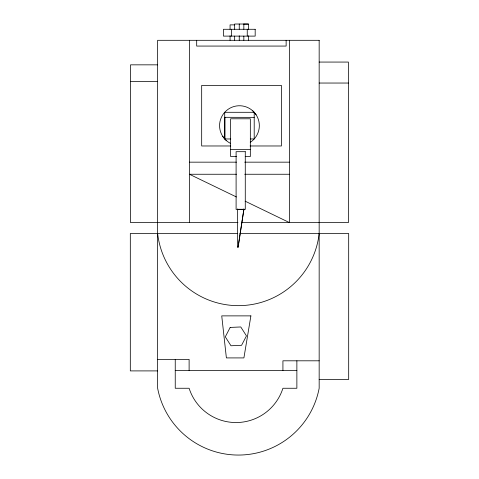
<?xml version="1.0" encoding="UTF-8"?>
<svg xmlns="http://www.w3.org/2000/svg" width="479" height="479" viewBox="0 0 479 479"><rect width="100%" height="100%" fill="white"/><g stroke="black" fill="none" stroke-linecap="round" stroke-linejoin="round"><path stroke-width="0.72" d="M237.41 246.559L238.129 246.559L243.955 208.916L238.129 247.266M243.835 24.022L234.662 24.022L234.662 29.285M243.835 24.166L248.421 24.166M234.662 24.872L230.07 24.872L230.07 29.285M319.164 62.066L348.395 62.066L348.395 222.609L241.697 222.609M157.633 64.839L130.533 64.839L130.533 222.609L237.961 222.609M130.533 81.592L157.633 81.592M319.164 83.041L348.395 83.041M224.711 117.313L254.205 117.361M230.776 138.964L224.711 138.964L224.711 112.296L254.205 112.296L254.205 138.964L250.541 138.964M230.74 145.975L201.677 145.975L201.677 85.418L281.413 85.418L281.413 145.975L250.116 145.975M230.633 149.634L250.337 149.634M236.47 156.537L230.633 156.537L230.633 118.786L250.337 118.786L250.337 156.537L245.224 156.537M189.427 162.165L236.47 162.165M244.685 162.165L289.484 162.165M236.47 174.254L189.427 174.254L236.434 196.971M244.685 174.254L289.484 174.254M237.41 209.287L243.955 209.287M237.65 233.507L130.318 233.507L130.318 370.902L157.633 370.902M239.895 233.507L348.682 233.507L348.682 379.428L319.164 379.428M238.129 247.224L237.41 247.266L237.41 208.916M157.633 359.382L189.115 359.382L189.115 370.483M319.164 360.807L282.927 360.807L282.927 370.483M175.242 370.483L296.872 370.483M254.205 112.343L252.792 110.883M245.164 201.192L289.484 222.609L289.484 40.308M254.205 112.541L256.151 114.834M222.759 136.419L226.124 140.377M296.872 360.807L296.872 388.259L282.927 388.259A49.229 49.229 0 0 1 189.115 388.259L175.242 388.259L175.242 359.382M286.137 40.308L286.137 46.068L196.689 46.068L196.689 40.308M248.421 29.303L248.421 23.95L243.835 23.95L243.835 29.285M248.421 35.847L248.421 40.308M247.248 29.285L247.248 36.111M243.835 36.111L243.835 40.308M239.249 24.022L239.249 29.201M239.249 35.865L239.249 40.308M234.662 36.111L234.662 40.308M231.387 29.285L231.387 36.111M230.07 35.829L230.07 40.308M224.92 117.361L224.92 138.964M189.427 40.308L189.427 222.609M319.164 233.507A81.28 81.28 0 0 1 157.633 233.507M230.393 143.323A19.879 19.879 0 0 1 223.603 113.631A19.879 19.879 0 0 1 254.026 112.098A19.879 19.879 0 0 1 250.248 142.323M250.9 315.877L243.901 357.915L226.387 357.915L221.735 315.877L250.9 315.877M230.183 327.426L225.292 336.827L230.986 345.766L241.572 345.305L246.463 335.899L240.769 326.965L230.183 327.426M255.181 29.285L223.453 29.285L223.453 36.111L255.181 36.111L255.181 29.285M319.164 40.308L157.633 40.308L157.633 388.259A82.226 82.226 0 0 0 319.164 388.259L319.164 40.308M245.278 151.687L236.099 151.687L236.099 209.413L245.278 209.413L245.278 151.687"/></g></svg>
